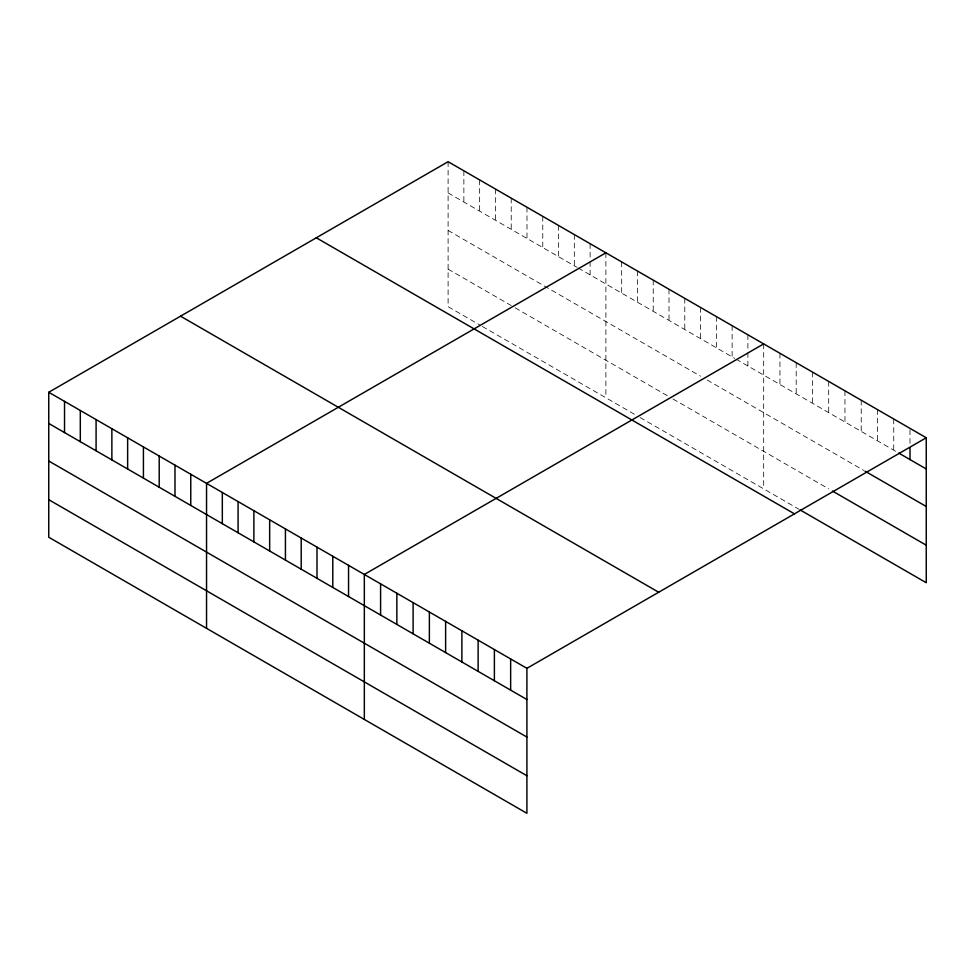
<?xml version="1.0" encoding="UTF-8"?>
<svg xmlns="http://www.w3.org/2000/svg" width="975" height="975" viewBox="0 0 975 975"><rect width="100%" height="100%" fill="white"/><g stroke="black" fill="none" stroke-linecap="round" stroke-linejoin="round"><path stroke-width="0.73" stroke-dasharray="4.88 3.66" d="M448.098 161.704L448.098 306.674L479.651 324.894M448.098 192.904L576.956 267.296M578.273 268.052L734.748 358.398M736.064 359.153L897.487 452.351M448.098 230.441L700.562 376.204M707.131 380.006L863.728 470.401M448.098 269.137L511.217 305.565M515.153 307.844L667.692 395.911M672.945 398.946L828.701 488.877M482.284 326.418L637.443 415.996M640.075 417.519L798.696 509.096M909.992 429.865L909.992 444.722M893.734 418.994L893.734 450.182M877.476 409.61L877.476 440.798M861.217 400.213L861.217 431.413M844.959 390.829L844.959 422.029M828.701 381.444L828.701 412.644M812.443 372.06L812.443 403.26M796.197 362.676L796.197 393.876M779.939 353.291L779.939 384.479M763.681 343.907L763.681 488.877M747.898 334.791L747.898 351.134M747.898 352.621L747.898 365.991M732.115 325.687L732.115 356.874M716.345 316.57L716.345 347.77M700.562 307.466L700.562 338.654M684.779 298.35L684.779 329.55M669.008 289.246L669.008 320.434M653.226 280.13L653.226 311.33M637.443 271.026L637.443 302.213M621.66 261.909L621.66 293.109M605.889 252.805L605.889 397.776M590.107 243.689L590.107 260.033M590.107 261.519L590.107 274.889M574.324 234.585L574.324 265.773M558.553 225.469L558.553 256.669M542.77 216.365L542.77 247.553M526.987 207.248L526.987 238.448M511.217 198.144L511.217 229.344M495.434 189.028L495.434 220.228M479.651 179.924L479.651 211.124M463.868 170.808L463.868 202.008"/><path stroke-width="1.46" d="M48.75 392.267L526.902 668.326L526.902 813.296L48.75 537.237L48.75 392.267L448.098 161.704L926.25 437.763L926.25 582.733L799.939 509.815M605.889 252.805L206.542 483.356L206.542 628.339M763.681 343.907L364.333 574.458L364.333 719.44M526.902 668.326L926.25 437.763M898.743 453.07L926.25 468.963M864.971 471.132L926.25 506.5M832.455 491.047L926.25 545.196M316.314 237.79L794.467 513.849M180.533 316.18L658.686 592.239M48.75 423.455L526.902 699.514M48.75 461.004L526.902 737.063M48.75 499.688L526.902 775.747M909.992 447.683L909.992 459.578M510.644 658.942L510.644 690.129M494.386 649.545L494.386 680.745M478.128 640.161L478.128 671.361M461.882 630.776L461.882 661.976M445.624 621.392L445.624 652.592M429.366 612.008L429.366 643.207M413.107 602.623L413.107 633.811M396.849 593.239L396.849 624.427M380.591 583.842L380.591 615.042M348.55 565.354L348.55 596.554M332.78 556.237L332.78 587.438M316.997 547.133L316.997 578.333M301.214 538.017L301.214 569.217M285.431 528.913L285.431 560.113M269.661 519.797L269.661 550.997M253.878 510.693L253.878 541.893M238.095 501.577L238.095 532.777M222.324 492.472L222.324 523.673M190.759 474.252L190.759 505.452M174.988 465.136L174.988 496.336M159.205 456.032L159.205 487.232M143.423 446.916L143.423 478.116M127.64 437.812L127.64 469.012M111.869 428.695L111.869 459.895M96.086 419.591L96.086 450.791M80.303 410.487L80.303 441.675M64.533 401.371L64.533 432.571"/></g></svg>
